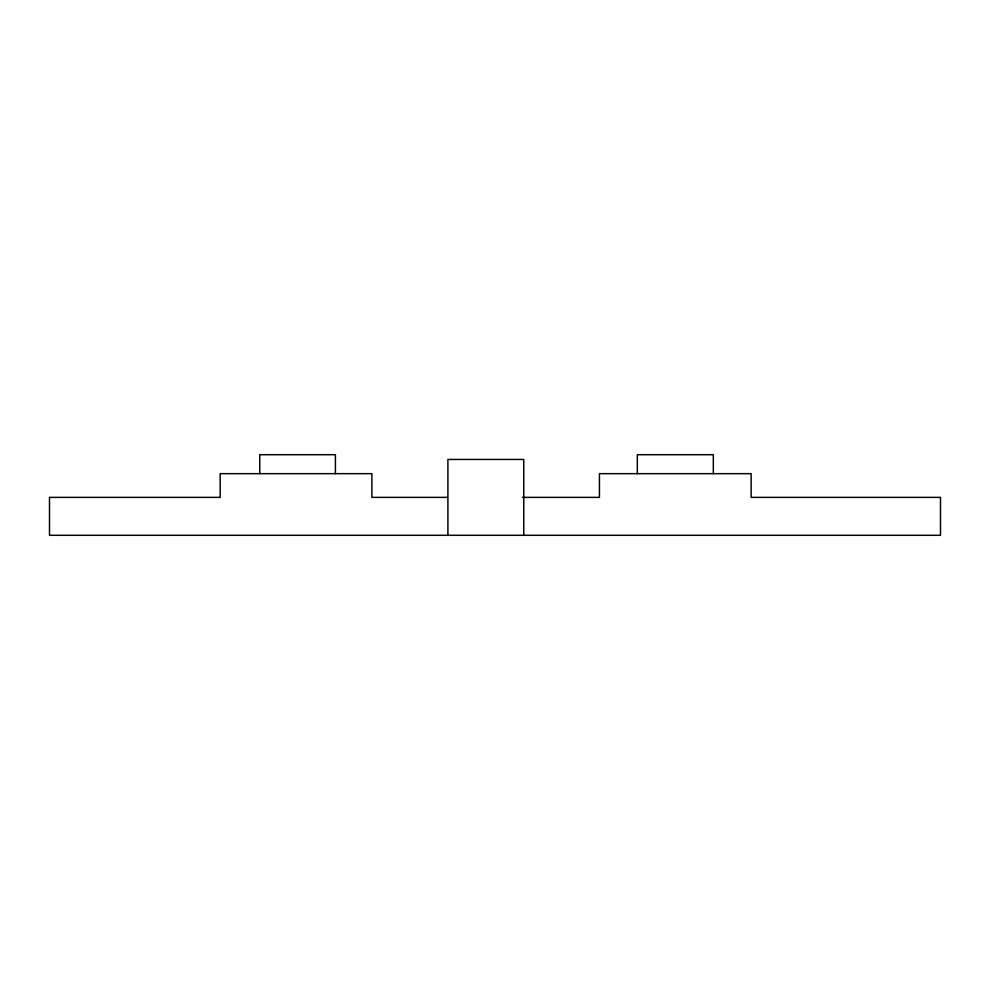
<?xml version="1.0" encoding="UTF-8"?>
<svg xmlns="http://www.w3.org/2000/svg" width="990" height="990" viewBox="0 0 990 990"><rect width="100%" height="100%" fill="white"/><g stroke="black" fill="none" stroke-linecap="round" stroke-linejoin="round"><path stroke-width="1.49" d="M447.22 497.376L371.881 497.376L371.881 473.666L220.164 473.666L220.164 497.376L49.5 497.376L49.5 535.293L940.5 535.293L940.5 497.376L751.138 497.376L751.138 473.666L599.433 473.666L599.433 497.376L522.559 497.376M713.332 473.666L713.332 454.707L637.325 454.707L637.325 473.666M523.76 535.293L523.76 459.447L447.901 459.447L447.901 535.293M335.412 473.666L335.412 454.707L259.764 454.707L259.764 473.666"/></g></svg>
